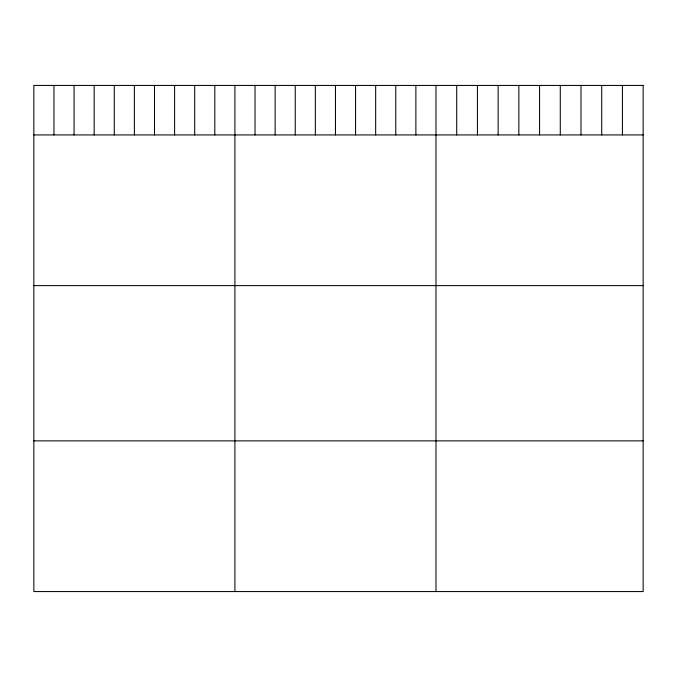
<?xml version="1.0" encoding="UTF-8"?>
<svg xmlns="http://www.w3.org/2000/svg" width="677" height="677" viewBox="0 0 677 677"><rect width="100%" height="100%" fill="white"/><g stroke="black" fill="none" stroke-linecap="round" stroke-linejoin="round"><path stroke-width="1.02" d="M33.85 134.935L643.15 134.935M33.85 285.618L643.15 285.618M33.85 440.871L643.15 440.871M622.434 85.437L622.434 134.935M601.718 85.437L601.718 134.935M581.001 85.437L581.001 134.935M560.285 85.437L560.285 134.935M539.569 85.437L539.569 134.935M518.853 85.437L518.853 134.935M498.137 85.437L498.137 134.935M477.42 85.437L477.42 134.935M456.704 85.437L456.704 134.935M435.988 85.437L435.988 591.563M415.881 85.437L415.881 134.935M395.774 85.437L395.774 134.935M375.667 85.437L375.667 134.935M355.56 85.437L355.56 134.935M335.453 85.437L335.453 134.935M315.347 85.437L315.347 134.935M295.24 85.437L295.24 134.935M275.133 85.437L275.133 134.935M255.026 85.437L255.026 134.935M234.919 85.437L234.919 591.563M214.812 85.437L214.812 134.935M194.705 85.437L194.705 134.935M174.598 85.437L174.598 134.935M154.491 85.437L154.491 134.935M134.385 85.437L134.385 134.935M114.278 85.437L114.278 134.935M94.171 85.437L94.171 134.935M74.064 85.437L74.064 134.935M53.957 85.437L53.957 134.935M643.15 85.437L33.85 85.437L33.85 591.563L643.15 591.563L643.15 85.437"/></g></svg>
